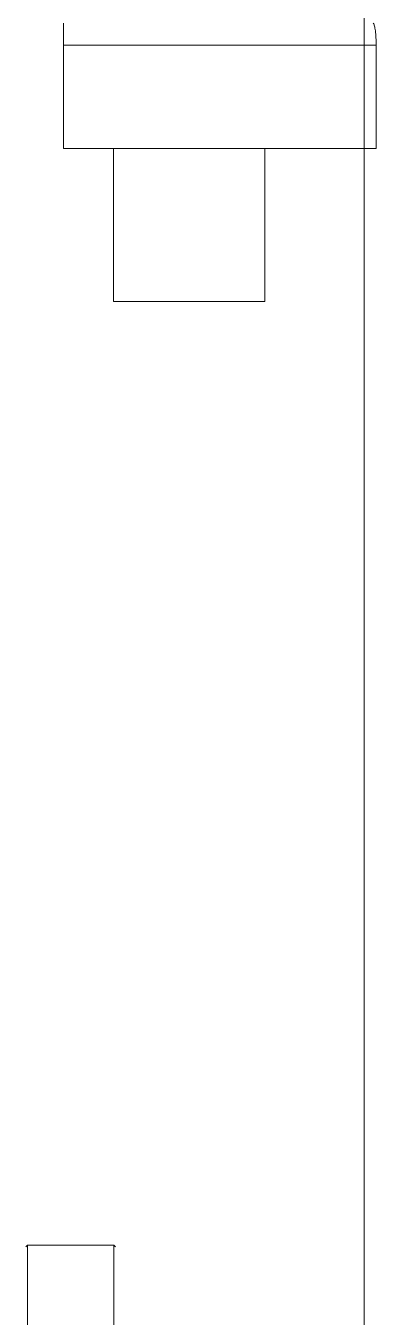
# Model space of a CAD drawing. Header units: millimetres. Extents: x -69706 to 52883, y -6882 to 68885.
# Drawn here: x 40896.7 to 41008.5, y 65471.9 to 65884.1 of the extents above; entities that cross this region are included whole.
import ezdxf

# ---------------------------------------------------------------- set-up
doc = ezdxf.new("R2010")
doc.units = ezdxf.units.MM
doc.layers.add('XFM7P20PCW$0$M-EQPM-2', color=252, linetype='Continuous', lineweight=9)

# ---------------------------------------------------------------- blocks, each defined once
blk = doc.blocks.new('XFM7P20PCW$0$A$C33a3deab')
at = {"layer": 'XFM7P20PCW$0$M-EQPM-2'}
for p, q in [((870, 636.55), (869.99, 1434.99)), ((965.99, 1085.91), (965.99, 1092.91)), ((965.99, 1091.58), (965.99, 1085.91)), ((866.17, 1085.91), (965.99, 1085.91)), ((866.17, 1085.91), (866.17, 1052.91)), ((866.9, 1085.91), (965.99, 1085.91)), ((902.1, 1085.91), (869.99, 1085.91)), ((902.1, 1085.91), (869.99, 1085.91)), ((965.99, 1085.91), (949.44, 1085.91)), ((965.99, 1085.91), (949.44, 1085.91)), ((965.99, 1085.91), (965.99, 1052.91)), ((965.99, 1052.91), (965.99, 1085.91)), ((965.99, 1085.91), (965.99, 1052.91)), ((965.99, 1052.91), (965.99, 1085.91)), ((965.99, 1052.91), (866.17, 1052.91)), ((965.99, 1052.91), (866.9, 1052.91)), ((869.99, 1052.91), (901.69, 1052.91)), ((869.99, 1052.91), (901.69, 1052.91)), ((901.69, 1052.91), (901.69, 1004.07)), ((949.99, 1004.07), (949.99, 1052.91)), ((949.99, 1052.91), (965.99, 1052.91)), ((949.99, 1052.91), (965.99, 1052.91)), ((901.69, 1004.07), (949.99, 1004.07)), ((949.58, 1004.07), (902.1, 1004.07)), ((944.73, 1004.07), (906.95, 1004.07)), ((906.95, 1004.07), (944.73, 1004.07)), ((949.9, 702.8), (949.4, 702.3)), ((977.5, 702.8), (949.9, 702.8)), ((949.9, 499.8), (949.9, 702.74)), ((949.9, 701.22), (949.9, 680.44)), ((978, 702.3), (977.5, 702.8)), ((977.5, 702.74), (977.5, 499.8)), ((977.5, 680.44), (977.5, 701.22)), ((949.9, 679.97), (949.9, 681.18)), ((949.9, 681.18), (949.9, 679.97)), ((949.9, 679.97), (949.9, 681.18)), ((949.9, 681.18), (949.9, 679.97)), ((977.5, 679.97), (977.5, 681.18)), ((977.5, 681.18), (977.5, 679.97)), ((977.5, 679.97), (977.5, 681.18)), ((977.5, 681.18), (977.5, 679.97))]:
    blk.add_line(p, q, dxfattribs=at)
blk.add_open_spline([(867.17, 1092.91), (867.12, 1092.91), (867.01, 1092.84), (866.85, 1092.53), (866.69, 1092.01), (866.5, 1091.08), (866.32, 1089.66), (866.2, 1087.75), (866.17, 1086.53), (866.17, 1085.91)], degree=3, knots=[0, 0, 0, 0, 0.111111, 0.222222, 0.333333, 0.444444, 0.666667, 0.833333, 1, 1, 1, 1], dxfattribs=at)

msp = doc.modelspace()

# ---------------------------------------------------------------- block references
at = {"xscale": -1}
msp.add_blockref('XFM7P20PCW$0$A$C33a3deab', (41874.712, 64792.078), dxfattribs=at)

doc.saveas('drawing.dxf')
